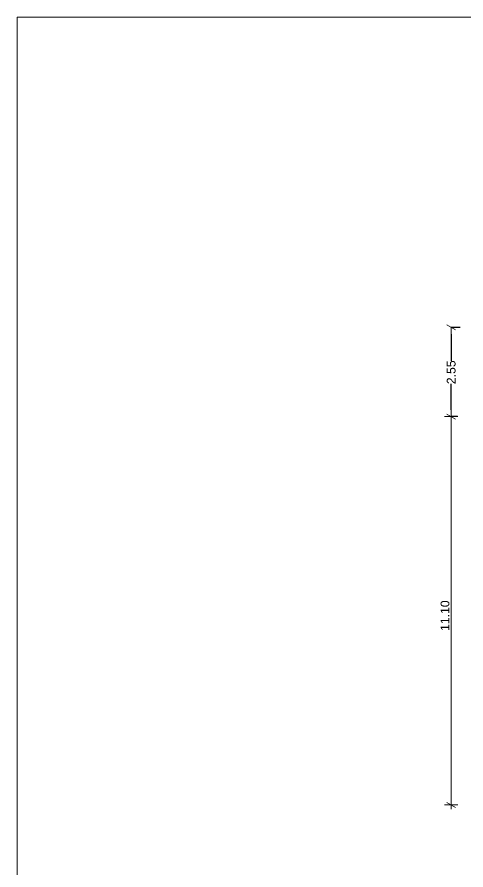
# Model space of a CAD drawing. Header units: feet. Extents: x 2791058 to 2855058, y -67651 to -26651.
# Drawn here: x 2791058 to 2803889, y -51033 to -26651 of the extents above; entities that cross this region are included whole.
import ezdxf

# ---------------------------------------------------------------- set-up
doc = ezdxf.new("R2010")
doc.units = ezdxf.units.FT
doc.header["$MEASUREMENT"] = 0
doc.layers.add('Dimensioning - General', color=7, linetype='Continuous')
doc.layers.add('Shell - Roof_Pen_No__21', color=7, linetype='Continuous', lineweight=0)
doc.styles.add('GENERATED_STYLE_1', font='arial.ttf')
doc.dimstyles.new('GENERATED_STYLE__2', dxfattribs={"dimtxt": 250, "dimasz": 190, "dimexe": 0.18, "dimexo": 3, "dimgap": 0.09, "dimtad": 1, "dimlfac": 0.001, "dimzin": 0, "dimdsep": 46, "dimtxsty": 'GENERATED_STYLE_1', "dimblk": 'ARROWHEAD_2', "dimblk1": 'ARROWHEAD_2', "dimblk2": 'ARROWHEAD_2', "dimcen": 0.09, "dimclrd": 7, "dimclre": 7, "dimclrt": 7, "dimadec": 0, "dimazin": 0, "dimtfac": 1, "dimtdec": 4, "dimtmove": 0, "dimatfit": 3, "dimfxl": 1, "dimtolj": 1, "dimtzin": 0, "dimarcsym": 0})

# ---------------------------------------------------------------- blocks, each defined once
blk = doc.blocks.new('ARROWHEAD_2')
at = {"color": 0, "linetype": 'Continuous', "lineweight": 0}
for p, q in [((0, 0), (-1, 0)), ((-0.38, -0.66), (0.38, 0.66))]:
    blk.add_line(p, q, dxfattribs=at)
blk = doc.blocks.new('*D148')
at = {"layer": 'Defpoints', "color": 0, "linetype": 'Continuous', "transparency": 16777216}
for p in [(2803722, -35523), (2803468, -38073), (2803655, -38073)]:
    blk.add_point(p, dxfattribs=at)
at = {"layer": 'Dimensioning - General', "color": 7, "linetype": 'Continuous', "lineweight": -2, "transparency": 16777216}
for p, q in [((2803719, -35523), (2803468, -35523)), ((2803468, -35713), (2803468, -36478)), ((2803468, -37883), (2803468, -37133)), ((2803652, -38073), (2803468, -38073))]:
    blk.add_line(p, q, dxfattribs=at)
at = {"layer": 'Dimensioning - General', "color": 7, "linetype": 'Continuous', "lineweight": -2, "transparency": 16777216, "xscale": 190, "yscale": 190, "zscale": 190}
for p, rotation in [((2803468, -35523), 90), ((2803468, -38073), 270)]:
    blk.add_blockref('ARROWHEAD_2', p, dxfattribs=dict(at, rotation=rotation))
at = {"layer": 'Dimensioning - General', "color": 7, "linetype": 'Continuous', "lineweight": 0, "transparency": 16777216, "insert": (2803468, -36806), "char_height": 250, "attachment_point": 5, "rotation": 90, "style": 'GENERATED_STYLE_1'}
blk.add_mtext('\\A1;2.55', dxfattribs=at)

msp = doc.modelspace()

# ---------------------------------------------------------------- linework, layer by layer
at = {"layer": 'Dimensioning - General', "color": 7, "linetype": 'Continuous', "lineweight": 0}
for p, q in [((2803592.944, -38144.868), (2803342.944, -38000.53)), ((2803280.444, -38072.699), (2803655.444, -38072.699)), ((2803467.944, -38072.699), (2803467.944, -49172.699)), ((2803280.444, -49172.699), (2803655.444, -49172.699)), ((2803342.944, -49100.53), (2803592.944, -49244.868)), ((2803467.944, -49172.699), (2803467.944, -49294.949))]:
    msp.add_line(p, q, dxfattribs=at)
at = {"layer": 'Shell - Roof_Pen_No__21', "color": 7, "linetype": 'Continuous', "lineweight": 0}
for p, q in [((2791057.579, -26651.285), (2855057.579, -26651.285)), ((2791057.579, -67651.285), (2791057.579, -26651.285))]:
    msp.add_line(p, q, dxfattribs=at)

# ---------------------------------------------------------------- texts
at = {"layer": 'Dimensioning - General', "color": 7, "lineweight": 0, "insert": (2803417.944, -44200.128), "char_height": 250, "attachment_point": 7, "rotation": 90, "style": 'GENERATED_STYLE_1'}
msp.add_mtext('\\A1;11.10', dxfattribs=at)

# ---------------------------------------------------------------- dimensions: what is measured, and where the dimension line sits
at = {"layer": 'Dimensioning - General', "color": 7, "linetype": 'Continuous', "lineweight": 0}
dim = msp.add_linear_dim(base=(2803468.124, -38072.699), p1=(2803721.637, -35522.699), p2=(2803655.444, -38072.699), angle=270, dimstyle='GENERATED_STYLE__2', dxfattribs=at)
dim.commit()
dim.dimension.update_dxf_attribs({"geometry": '*D148', "text_midpoint": (2803468.124, -36805.565), "dimtype": 160, "text_rotation": 90})

doc.saveas('drawing.dxf')
